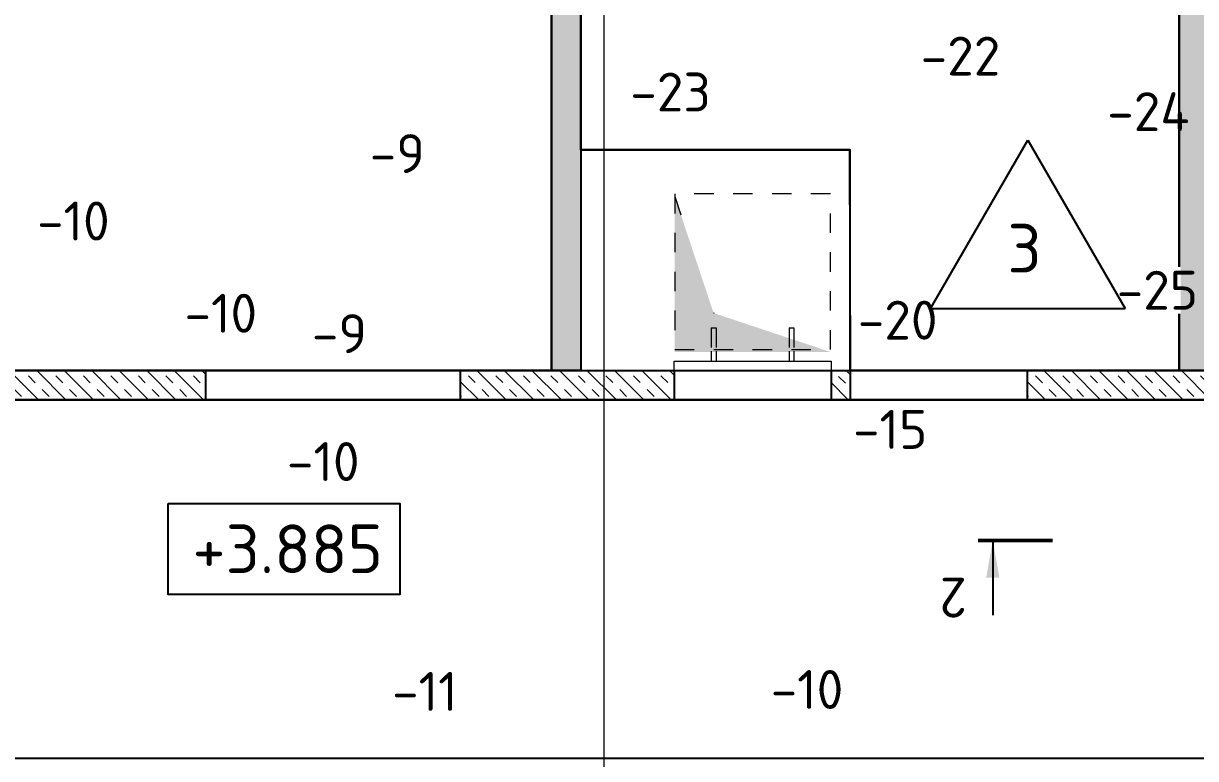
# Model space of a CAD drawing. Header units: metres. Extents: x -2111 to 158, y 19 to 1277.
# Drawn here: x 49.69 to 55.72, y 27.61 to 31.39 of the extents above; entities that cross this region are included whole.
import ezdxf
from ezdxf.enums import TextEntityAlignment as Align

# ---------------------------------------------------------------- set-up
doc = ezdxf.new("R2010")
doc.units = ezdxf.units.M
doc.linetypes.add('ADSK_Пунктирная_п1', pattern=[0.53, 0, -0.53])
doc.linetypes.add('Xref_level ST-8$0$DASHDOT', pattern=[25.4, 12.7, -6.35, 0, -6.35])
for name, color, linetype in [('01', 123, 'Continuous'), ('высотные отклонения', 7, 'Continuous'), ('Стены', 7, 'Continuous')]:
    doc.layers.add(name, color=color, linetype=linetype)
doc.layers.add('_5-1_Площадь помещений', color=2, linetype='Continuous', plot=False)
doc.layers.add('ГКЛ (контур)', color=255, linetype='Continuous', plot=False)
doc.layers.add('Воздуховоды', color=7, linetype='Continuous', lineweight=18, transparency=0.7)
doc.layers.add('Линии', color=7, linetype='Continuous', lineweight=9, true_color=0x00a600)
doc.layers.add('Оси', color=250, linetype='Xref_level ST-8$0$DASHDOT', lineweight=5)
doc.layers.add('Стены штриховка', color=7, linetype='Continuous', lineweight=9)
doc.styles.add('Норм 2.5', font='isocpeur.ttf', dxfattribs={"height": 2.5})

# ---------------------------------------------------------------- blocks, each defined once
blk = doc.blocks.new('ADSK_ЗаглушкаВоздуховода_Прямоугольный - Стандартное-5872223-План на отм_ _ 0_000')
at = {"layer": 'Линии', "color": 30, "linetype": 'ADSK_Пунктирная_п1', "true_color": 0xff8000}
for p, q in [((-113725.5, 16951.1), (-114525.5, 16951.1)), ((-114525.5, 16951.1), (-114525.5, 16151.1)), ((-113725.5, 16151.1), (-113725.5, 16951.1)), ((-114525.5, 16151.1), (-113725.5, 16151.1))]:
    blk.add_line(p, q, dxfattribs=at)
blk = doc.blocks.new('ВЕЗА_КПУ-1Н_СП_ЭП230_З_Д - КПУ-1Н-З-Н-1_ф-МВ230-0-РОН110-0-0-0-5872208-План на отм_ _ 0_000')
at = {"layer": 'Воздуховоды', "color": 30, "lineweight": 18, "true_color": 0xff8000}
for p, q in [((-212.5, 250), (-212.5, 198.5)), ((-187.5, 250), (-187.5, 198.5)), ((187.5, 250), (187.5, 198.5)), ((212.5, 250), (212.5, 198.5)), ((-403, 198.5), (403, 198.5)), ((-403, 0), (-403, 198.5)), ((-403, 198.5), (403, 198.5)), ((-403, 0), (-403, 198.5)), ((403, 198.5), (403, 0)), ((403, 198.5), (403, 0)), ((-450, 0), (450, 0)), ((-450, 0), (-450, -1.5)), ((450, 0), (450, -1.5)), ((-450, -1.5), (-450, -3)), ((450, -1.5), (-450, -1.5)), ((-400, -3), (-450, -3)), ((-400, -1.5), (400, -1.5)), ((-400, -1.5), (-400, -3)), ((400, -3), (-400, -3)), ((400, -3), (400, -1.5)), ((450, -3), (400, -3)), ((450, -1.5), (450, -3))]:
    blk.add_line(p, q, dxfattribs=at)
at = {"layer": 'Линии', "color": 30, "linetype": 'ADSK_Пунктирная_п1', "true_color": 0xff8000}
for p, q in [((-212.5, 368.5), (-187.5, 368.5)), ((-212.5, 368.5), (-212.5, 250)), ((-187.5, 368.5), (-187.5, 250)), ((187.5, 368.5), (212.5, 368.5)), ((187.5, 368.5), (187.5, 250)), ((212.5, 368.5), (212.5, 250))]:
    blk.add_line(p, q, dxfattribs=at)
blk = doc.blocks.new('Номер_помещения')
blk.add_wipeout([(-5, 0), (0, 8.66), (5, 0)])
for p, q in [((-5, 0), (0, 8.66)), ((0, 8.66), (5, 0)), ((-5, 0), (5, 0))]:
    blk.add_line(p, q)
at = {"style": 'Норм 2.5'}
blk.add_attdef('НОМЕР', text='', height=2.5, dxfattribs=at).set_placement((-0.171, 3.102), align=Align.MIDDLE_CENTER)
blk = doc.blocks.new('Проектная_отметка')
blk.add_wipeout([(0, 0), (0, 4.676), (11.917, 4.676), (11.917, 0)])
blk.add_lwpolyline([(0, 4.676), (11.917, 4.676), (11.917, 0), (0, 0)], close=True)
at = {"style": 'Норм 2.5'}
blk.add_attdef('ОТМЕТКА', text='', height=2.5, dxfattribs=at).set_placement((6.151, 2.353), align=Align.MIDDLE_CENTER)
blk = doc.blocks.new('стрелка разреза')
blk.add_hatch(color=256).paths.add_polyline_path([(0, -3.75), (2.344, -3.337), (2.344, -4.163)], flags=0)
blk.add_line((0, -3.75), (4.688, -3.75))
at = {"lineweight": 30, "const_width": 0.234}
blk.add_lwpolyline([(0, 0), (0, -4.687)], dxfattribs=at)

msp = doc.modelspace()

# ---------------------------------------------------------------- hatches: boundary and pattern name
at = {"layer": 'Воздуховоды'}
msp.add_hatch(color=256, dxfattribs=at).paths.add_polyline_path([(53.8385, 29.7015), (53.2385, 29.9015), (53.0385, 30.5015), (53.0385, 29.7015), (53.6231, 29.7015)], flags=0)
at = {"layer": 'Стены штриховка'}
h = msp.add_hatch(dxfattribs=at)
h.set_pattern_fill('ASHLER', color=256, scale=0.2, angle=270, pattern_type=2)
h.set_pattern_definition([(315, (-64.61928, 21.65926), (0.07071068, 0.07071068), []), (315, (-64.54858, 21.65926), (0.07071068, 0.07071068), [0.05, -0.05])])
h.paths.add_polyline_path([(52.5555, 33.4672), (52.4055, 33.4672), (52.4055, 29.6072), (52.5555, 29.6072)])
h.paths.add_polyline_path([(55.7806, 33.4668), (55.6305, 33.4668), (55.6305, 29.6068), (55.7806, 29.6068)])
h.paths.add_polyline_path([(57.3906, 33.4668), (57.2406, 33.4668), (57.2406, 29.6068), (57.3906, 29.6068)])
h.paths.add_polyline_path([(59.0305, 33.4667), (58.8805, 33.4667), (58.8805, 29.6067), (59.0305, 29.6067)])
h.paths.add_polyline_path([(64.5706, 33.4665), (64.4205, 33.4665), (64.4205, 29.6065), (64.5706, 29.6065)])
h.paths.add_polyline_path([(67.7056, 33.4665), (67.5556, 33.4665), (67.5556, 29.6065), (67.7056, 29.6065)])
h = msp.add_hatch(dxfattribs=at)
h.set_pattern_fill('ASHLER', color=256, scale=0.2, angle=270, pattern_type=2)
h.set_pattern_definition([(315, (-62.21928, 21.65926), (0.07071068, 0.07071068), []), (315, (-62.14858, 21.65926), (0.07071068, 0.07071068), [0.05, -0.05])])
h.paths.add_polyline_path([(50.6255, 29.6065), (42.8856, 29.6065), (42.8856, 29.4565), (50.6255, 29.4565)])
h = msp.add_hatch(dxfattribs=at)
h.set_pattern_fill('ASHLER', color=256, scale=0.2, angle=270, pattern_type=2)
h.set_pattern_definition([(315, (-53.16943, 21.65996), (0.07071068, 0.07071068), []), (315, (-53.09873, 21.65996), (0.07071068, 0.07071068), [0.05, -0.05])])
h.paths.add_polyline_path([(53.0355, 29.6065), (51.9355, 29.6072), (51.9355, 29.4572), (53.0355, 29.4565)])
h = msp.add_hatch(dxfattribs=at)
h.set_pattern_fill('ASHLER', color=256, scale=0.2, angle=270, pattern_type=2)
h.set_pattern_definition([(315, (-51.26638, 21.65626), (0.07071068, 0.07071068), []), (315, (-51.19568, 21.65626), (0.07071068, 0.07071068), [0.05, -0.05])])
h.paths.add_polyline_path([(53.9406, 29.6072), (53.8415, 29.6065), (53.8415, 29.4565), (53.9406, 29.4572)])
h = msp.add_hatch(dxfattribs=at)
h.set_pattern_fill('ASHLER', color=256, scale=0.2, angle=270, pattern_type=2)
h.set_pattern_definition([(315, (-50.25428, 21.65926), (0.07071068, 0.07071068), []), (315, (-50.18358, 21.65926), (0.07071068, 0.07071068), [0.05, -0.05])])
h.paths.add_polyline_path([(55.8906, 29.6065), (54.8506, 29.6065), (54.8506, 29.4565), (55.8906, 29.4565)])

# ---------------------------------------------------------------- linework, layer by layer
at = {"layer": '_5-1_Площадь помещений', "elevation": 4.014}
msp.add_lwpolyline([(40.7772, 29.6067), (40.7772, 32.9857), (40.9303, 32.9856), (40.9304, 33.1757), (43.5406, 33.1756), (43.5406, 33.008), (44.0255, 33.008), (44.0255, 33.1739), (46.4226, 33.1739), (46.4226, 33.0045), (46.9591, 33.0045), (46.9591, 33.1703), (52.4055, 33.1703), (52.4055, 29.6072), (44.9216, 29.6065), (44.9216, 29.8684), (44.6756, 29.8684), (44.6756, 29.6065), (40.7772, 29.6067)], dxfattribs=at)
at = {"layer": '_5-1_Площадь помещений'}
msp.add_lwpolyline([(52.5555, 30.7415), (52.5555, 33.0256), (53.6469, 33.0256), (53.6469, 32.8166), (54.0238, 32.8166), (54.0238, 33.0256), (55.6305, 33.0256), (55.6305, 29.6068), (53.9406, 29.6072), (53.9406, 30.7415), (52.5555, 30.7415)], dxfattribs=at)
msp.add_lwpolyline([(40.9437, 29.4565), (70.4482, 29.4565), (70.4482, 27.6124), (40.9437, 27.6124)], close=True, dxfattribs=at)
at = {"layer": 'Воздуховоды', "color": 30, "linetype": 'ADSK_Пунктирная_п1', "lineweight": 9, "true_color": 0xff8000}
msp.add_line((53.0385, 30.5015), (53.2385, 29.9015), dxfattribs=at)
at = {"layer": 'ГКЛ (контур)'}
msp.add_lwpolyline([(52.5555, 30.7415), (53.9369, 30.7415), (53.9406, 29.6065)], dxfattribs=at)
at = {"layer": 'Оси'}
msp.add_line((52.6756, 20.0131), (52.6756, 34.0648), dxfattribs=at)
at = {"layer": 'Стены'}
for points in [[(52.4055, 33.4672), (52.5555, 33.4672), (52.5555, 29.6072), (52.4055, 29.6072)], [(55.6305, 33.4668), (55.7806, 33.4668), (55.7806, 29.6068), (55.6305, 29.6068)], [(40.4856, 29.6065), (70.8656, 29.6065), (70.8656, 29.4565), (40.4856, 29.4565)]]:
    msp.add_lwpolyline(points, close=True, dxfattribs=at)
for points in [[(50.6255, 29.6072), (50.6255, 29.4572)], [(51.9355, 29.6072), (51.9355, 29.4572)], [(53.0355, 29.6065), (53.0355, 29.4565)], [(53.8415, 29.6065), (53.8415, 29.4565)], [(53.9406, 29.6072), (53.9406, 29.4572)], [(54.8506, 29.6072), (54.8506, 29.4572)]]:
    msp.add_lwpolyline(points, dxfattribs=at)

# ---------------------------------------------------------------- block references
at = {"xscale": 0.08199999999999999, "yscale": 0.08199999999999999, "zscale": 0.08199999999999999, "rotation": 270}
msp.add_blockref('стрелка разреза', (54.9806, 28.7332, -20.651), dxfattribs=at)
at = {"layer": 'Воздуховоды', "color": 30, "linetype": 'ADSK_Пунктирная_п1', "lineweight": 9, "true_color": 0xff8000, "xscale": 0.001, "yscale": 0.001, "zscale": 0.001}
for name, p in [('ADSK_ЗаглушкаВоздуховода_Прямоугольный - Стандартное-5872223-План на отм_ _ 0_000', (167.564, 13.563)), ('ВЕЗА_КПУ-1Н_СП_ЭП230_З_Д - КПУ-1Н-З-Н-1_ф-МВ230-0-РОН110-0-0-0-5872208-План на отм_ _ 0_000', (53.4385, 29.4565))]:
    msp.add_blockref(name, p, dxfattribs=at)

# ---------------------------------------------------------------- next in the draw order: block references
at = {"layer": '01', "xscale": 0.1, "yscale": 0.1, "zscale": 0.1}
for name, p, values in [('Номер_помещения', (54.853, 29.9248), {'НОМЕР': '3'}), ('Проектная_отметка', (50.434, 28.4547, -20.644), {'ОТМЕТКА': '+3.885'})]:
    msp.add_blockref(name, p, dxfattribs=at).add_auto_attribs(values)

# ---------------------------------------------------------------- next in the draw order: texts
at = {"insert": (54.4706, 28.4387, -20.651), "char_height": 0.205, "width": 0.205, "attachment_point": 5, "rotation": 180, "style": 'Норм 2.5', "bg_fill": 3, "box_fill_scale": 1.1, "bg_fill_color": 256, "bg_fill_transparency": 0}
msp.add_mtext('2', dxfattribs=at)
at = {"layer": 'высотные отклонения', "char_height": 0.2, "width": 0.2, "attachment_point": 5, "style": 'Норм 2.5', "bg_fill": 3, "box_fill_scale": 1.1, "bg_fill_color": 256, "bg_fill_true_color": 13158600, "bg_fill_transparency": 0}
for s, insert in [('-22', (54.5071, 31.2227)), ('-23', (53.0166, 31.0378, 49.0542)), ('-9', (51.6124, 30.7214, 24.5415)), ('-10', (49.9471, 30.3748, 24.5398)), ('-10', (50.705, 29.9008, 24.54)), ('-9', (51.315, 29.7962, 24.5413)), ('-15', (54.1459, 29.3038, 24.5352)), ('-10', (51.2318, 29.1385, 24.5401)), ('-11', (51.754, 27.9569, 24.5392)), ('-10', (53.7182, 27.9669, 24.5399))]:
    msp.add_mtext(s, dxfattribs=dict(at, insert=insert))

# ---------------------------------------------------------------- next in the draw order: texts
for s, insert in [('-24', (55.4729, 30.937, 24.5263)), ('-25', (55.5193, 30.019, 24.5254)), ('-20', (54.1842, 29.8653, 24.5299))]:
    msp.add_mtext(s, dxfattribs=dict(at, insert=insert))

doc.saveas('drawing.dxf')
